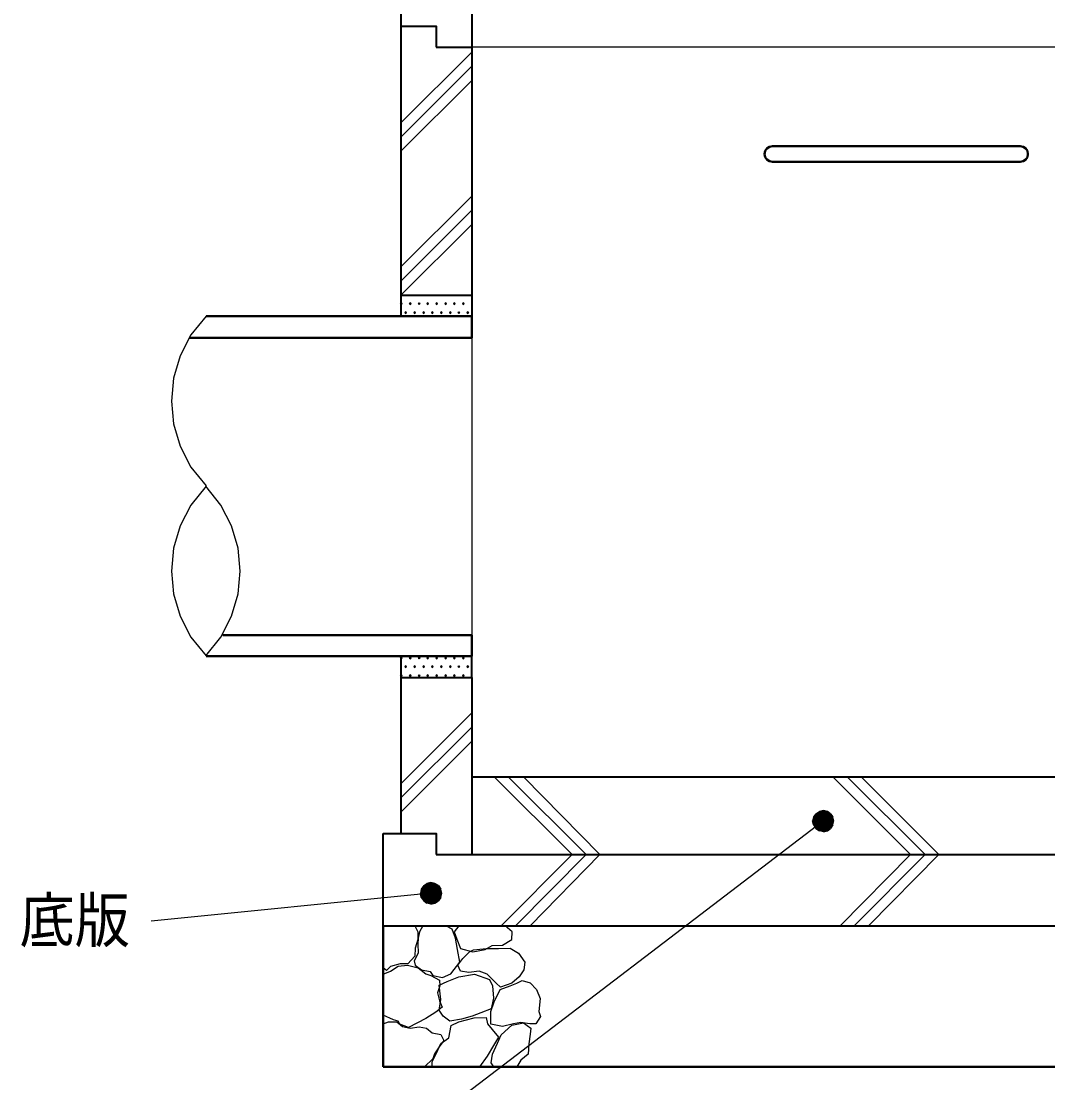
# Model space of a CAD drawing. Header units: millimetres. Extents: x 0 to 420, y 0 to 297.
# Drawn here: x 106.65 to 154.98, y 55.41 to 105.36 of the extents above; entities that cross this region are included whole.
import ezdxf
from ezdxf.enums import TextEntityAlignment as Align

# ---------------------------------------------------------------- set-up
doc = ezdxf.new("R2010")
doc.units = ezdxf.units.MM
doc.styles.add('kst32b', font='NotoSansJP-Variable.ttf')

msp = doc.modelspace()

# ---------------------------------------------------------------- hatches: boundary and pattern name
for points in [[(124.545, 92.117), (124.524, 92.096), (124.502, 92.075), (124.524, 92.054), (124.545, 92.033), (124.566, 92.054), (124.587, 92.075), (124.566, 92.096), (124.545, 92.117)], [(124.968, 92.117), (124.947, 92.096), (124.926, 92.075), (124.947, 92.054), (124.968, 92.033), (124.989, 92.054), (125.01, 92.075), (124.989, 92.096), (124.968, 92.117)], [(125.391, 92.117), (125.37, 92.096), (125.349, 92.075), (125.37, 92.054), (125.391, 92.033), (125.412, 92.054), (125.434, 92.075), (125.412, 92.096), (125.391, 92.117)], [(125.794, 92.117), (125.772, 92.096), (125.751, 92.075), (125.772, 92.054), (125.794, 92.033), (125.815, 92.054), (125.836, 92.075), (125.815, 92.096), (125.794, 92.117)], [(126.217, 92.117), (126.196, 92.096), (126.175, 92.075), (126.196, 92.054), (126.217, 92.033), (126.238, 92.054), (126.259, 92.075), (126.238, 92.096), (126.217, 92.117)], [(126.64, 92.117), (126.619, 92.096), (126.598, 92.075), (126.619, 92.054), (126.64, 92.033), (126.661, 92.054), (126.683, 92.075), (126.661, 92.096), (126.64, 92.117)], [(127.042, 92.117), (127.021, 92.096), (127, 92.075), (127.021, 92.054), (127.042, 92.033), (127.063, 92.054), (127.085, 92.075), (127.063, 92.096), (127.042, 92.117)], [(127.466, 92.117), (127.445, 92.096), (127.423, 92.075), (127.445, 92.054), (127.466, 92.033), (127.487, 92.054), (127.508, 92.075), (127.487, 92.096), (127.466, 92.117)], [(124.756, 91.694), (124.735, 91.673), (124.714, 91.652), (124.735, 91.63), (124.756, 91.609), (124.778, 91.63), (124.799, 91.652), (124.778, 91.673), (124.756, 91.694)], [(125.18, 91.694), (125.159, 91.673), (125.137, 91.652), (125.159, 91.63), (125.18, 91.609), (125.201, 91.63), (125.222, 91.652), (125.201, 91.673), (125.18, 91.694)], [(125.603, 91.694), (125.582, 91.673), (125.561, 91.652), (125.582, 91.63), (125.603, 91.609), (125.624, 91.63), (125.645, 91.652), (125.624, 91.673), (125.603, 91.694)], [(126.005, 91.694), (125.984, 91.673), (125.963, 91.652), (125.984, 91.63), (126.005, 91.609), (126.026, 91.63), (126.048, 91.652), (126.026, 91.673), (126.005, 91.694)], [(126.429, 91.694), (126.407, 91.673), (126.386, 91.652), (126.407, 91.63), (126.429, 91.609), (126.45, 91.63), (126.471, 91.652), (126.45, 91.673), (126.429, 91.694)], [(126.852, 91.694), (126.831, 91.673), (126.81, 91.652), (126.831, 91.63), (126.852, 91.609), (126.873, 91.63), (126.894, 91.652), (126.873, 91.673), (126.852, 91.694)], [(127.254, 91.694), (127.233, 91.673), (127.212, 91.652), (127.233, 91.63), (127.254, 91.609), (127.275, 91.63), (127.296, 91.652), (127.275, 91.673), (127.254, 91.694)], [(127.677, 91.694), (127.656, 91.673), (127.635, 91.652), (127.656, 91.63), (127.677, 91.609), (127.699, 91.63), (127.72, 91.652), (127.699, 91.673), (127.677, 91.694)], [(124.545, 75.438), (124.524, 75.417), (124.502, 75.396), (124.524, 75.374), (124.545, 75.353), (124.566, 75.374), (124.587, 75.396), (124.566, 75.417), (124.545, 75.438)], [(124.968, 75.438), (124.947, 75.417), (124.926, 75.396), (124.947, 75.374), (124.968, 75.353), (124.989, 75.374), (125.01, 75.396), (124.989, 75.417), (124.968, 75.438)], [(125.391, 75.438), (125.37, 75.417), (125.349, 75.396), (125.37, 75.374), (125.391, 75.353), (125.412, 75.374), (125.434, 75.396), (125.412, 75.417), (125.391, 75.438)], [(125.794, 75.438), (125.772, 75.417), (125.751, 75.396), (125.772, 75.374), (125.794, 75.353), (125.815, 75.374), (125.836, 75.396), (125.815, 75.417), (125.794, 75.438)], [(126.217, 75.438), (126.196, 75.417), (126.175, 75.396), (126.196, 75.374), (126.217, 75.353), (126.238, 75.374), (126.259, 75.396), (126.238, 75.417), (126.217, 75.438)], [(126.64, 75.438), (126.619, 75.417), (126.598, 75.396), (126.619, 75.374), (126.64, 75.353), (126.661, 75.374), (126.683, 75.396), (126.661, 75.417), (126.64, 75.438)], [(127.042, 75.438), (127.021, 75.417), (127, 75.396), (127.021, 75.374), (127.042, 75.353), (127.063, 75.374), (127.085, 75.396), (127.063, 75.417), (127.042, 75.438)], [(127.466, 75.438), (127.445, 75.417), (127.423, 75.396), (127.445, 75.374), (127.466, 75.353), (127.487, 75.374), (127.508, 75.396), (127.487, 75.417), (127.466, 75.438)], [(124.756, 75.036), (124.735, 75.015), (124.714, 74.994), (124.735, 74.972), (124.756, 74.951), (124.778, 74.972), (124.799, 74.994), (124.778, 75.015), (124.756, 75.036)], [(125.18, 75.036), (125.159, 75.015), (125.137, 74.994), (125.159, 74.972), (125.18, 74.951), (125.201, 74.972), (125.222, 74.994), (125.201, 75.015), (125.18, 75.036)], [(125.603, 75.036), (125.582, 75.015), (125.561, 74.994), (125.582, 74.972), (125.603, 74.951), (125.624, 74.972), (125.645, 74.994), (125.624, 75.015), (125.603, 75.036)], [(126.005, 75.036), (125.984, 75.015), (125.963, 74.994), (125.984, 74.972), (126.005, 74.951), (126.026, 74.972), (126.048, 74.994), (126.026, 75.015), (126.005, 75.036)], [(126.429, 75.036), (126.407, 75.015), (126.386, 74.994), (126.407, 74.972), (126.429, 74.951), (126.45, 74.972), (126.471, 74.994), (126.45, 75.015), (126.429, 75.036)], [(126.852, 75.036), (126.831, 75.015), (126.81, 74.994), (126.831, 74.972), (126.852, 74.951), (126.873, 74.972), (126.894, 74.994), (126.873, 75.015), (126.852, 75.036)], [(127.254, 75.036), (127.233, 75.015), (127.212, 74.994), (127.233, 74.972), (127.254, 74.951), (127.275, 74.972), (127.296, 74.994), (127.275, 75.015), (127.254, 75.036)], [(127.677, 75.036), (127.656, 75.015), (127.635, 74.994), (127.656, 74.972), (127.677, 74.951), (127.699, 74.972), (127.72, 74.994), (127.699, 75.015), (127.677, 75.036)], [(124.545, 74.612), (124.524, 74.591), (124.502, 74.57), (124.524, 74.549), (124.545, 74.528), (124.566, 74.549), (124.587, 74.57), (124.566, 74.591), (124.545, 74.612)], [(124.968, 74.612), (124.947, 74.591), (124.926, 74.57), (124.947, 74.549), (124.968, 74.528), (124.989, 74.549), (125.01, 74.57), (124.989, 74.591), (124.968, 74.612)], [(125.391, 74.612), (125.37, 74.591), (125.349, 74.57), (125.37, 74.549), (125.391, 74.528), (125.412, 74.549), (125.434, 74.57), (125.412, 74.591), (125.391, 74.612)], [(125.794, 74.612), (125.772, 74.591), (125.751, 74.57), (125.772, 74.549), (125.794, 74.528), (125.815, 74.549), (125.836, 74.57), (125.815, 74.591), (125.794, 74.612)], [(126.217, 74.612), (126.196, 74.591), (126.175, 74.57), (126.196, 74.549), (126.217, 74.528), (126.238, 74.549), (126.259, 74.57), (126.238, 74.591), (126.217, 74.612)], [(126.64, 74.612), (126.619, 74.591), (126.598, 74.57), (126.619, 74.549), (126.64, 74.528), (126.661, 74.549), (126.683, 74.57), (126.661, 74.591), (126.64, 74.612)], [(127.042, 74.612), (127.021, 74.591), (127, 74.57), (127.021, 74.549), (127.042, 74.528), (127.063, 74.549), (127.085, 74.57), (127.063, 74.591), (127.042, 74.612)], [(127.466, 74.612), (127.445, 74.591), (127.423, 74.57), (127.445, 74.549), (127.466, 74.528), (127.487, 74.549), (127.508, 74.57), (127.487, 74.591), (127.466, 74.612)], [(144.611, 68.178), (144.42, 68.22), (144.42, 67.733), (144.611, 68.178)], [(126.132, 64.791), (125.942, 64.834), (125.942, 64.325), (126.132, 64.791)]]:
    msp.add_hatch(color=7).paths.add_polyline_path(points)
h = msp.add_hatch(color=7)
h.paths.add_polyline_path([(144.42, 68.22), (144.23, 68.178), (144.42, 67.733), (144.42, 68.22)])
h.paths.add_polyline_path([(144.23, 68.178), (144.42, 67.733), (144.06, 68.072), (144.23, 68.178)])
h.paths.add_polyline_path([(144.42, 67.733), (144.06, 68.072), (143.954, 67.924), (144.42, 67.733)])
h = msp.add_hatch(color=7)
h.paths.add_polyline_path([(144.907, 67.733), (144.865, 67.924), (144.42, 67.733), (144.907, 67.733)])
h.paths.add_polyline_path([(144.865, 67.924), (144.42, 67.733), (144.759, 68.072), (144.865, 67.924)])
h.paths.add_polyline_path([(144.42, 67.733), (144.759, 68.072), (144.611, 68.178), (144.42, 67.733)])
h = msp.add_hatch(color=7)
h.paths.add_polyline_path([(143.954, 67.924), (143.912, 67.733), (144.42, 67.733), (143.954, 67.924)])
h.paths.add_polyline_path([(143.912, 67.733), (144.42, 67.733), (143.954, 67.543), (143.912, 67.733)])
h.paths.add_polyline_path([(144.42, 67.733), (143.954, 67.543), (144.06, 67.373), (144.42, 67.733)])
h = msp.add_hatch(color=7)
h.paths.add_polyline_path([(144.06, 67.373), (144.23, 67.268), (144.42, 67.733), (144.06, 67.373)])
h.paths.add_polyline_path([(144.23, 67.268), (144.42, 67.733), (144.42, 67.225), (144.23, 67.268)])
h.paths.add_polyline_path([(144.42, 67.733), (144.42, 67.225), (144.611, 67.268), (144.42, 67.733)])
h = msp.add_hatch(color=7)
h.paths.add_polyline_path([(144.611, 67.268), (144.759, 67.373), (144.42, 67.733), (144.611, 67.268)])
h.paths.add_polyline_path([(144.759, 67.373), (144.42, 67.733), (144.865, 67.543), (144.759, 67.373)])
h.paths.add_polyline_path([(144.42, 67.733), (144.865, 67.543), (144.907, 67.733), (144.42, 67.733)])
h = msp.add_hatch(color=7)
h.paths.add_polyline_path([(125.476, 64.516), (125.455, 64.325), (125.942, 64.325), (125.476, 64.516)])
h.paths.add_polyline_path([(125.455, 64.325), (125.942, 64.325), (125.476, 64.135), (125.455, 64.325)])
h.paths.add_polyline_path([(125.942, 64.325), (125.476, 64.135), (125.603, 63.966), (125.942, 64.325)])
h = msp.add_hatch(color=7)
h.paths.add_polyline_path([(125.942, 64.834), (125.751, 64.791), (125.942, 64.325), (125.942, 64.834)])
h.paths.add_polyline_path([(125.751, 64.791), (125.942, 64.325), (125.603, 64.685), (125.751, 64.791)])
h.paths.add_polyline_path([(125.942, 64.325), (125.603, 64.685), (125.476, 64.516), (125.942, 64.325)])
h = msp.add_hatch(color=7)
h.paths.add_polyline_path([(126.45, 64.325), (126.407, 64.516), (125.942, 64.325), (126.45, 64.325)])
h.paths.add_polyline_path([(126.407, 64.516), (125.942, 64.325), (126.302, 64.685), (126.407, 64.516)])
h.paths.add_polyline_path([(125.942, 64.325), (126.302, 64.685), (126.132, 64.791), (125.942, 64.325)])
h = msp.add_hatch(color=7)
h.paths.add_polyline_path([(125.603, 63.966), (125.751, 63.86), (125.942, 64.325), (125.603, 63.966)])
h.paths.add_polyline_path([(125.751, 63.86), (125.942, 64.325), (125.942, 63.818), (125.751, 63.86)])
h.paths.add_polyline_path([(125.942, 64.325), (125.942, 63.818), (126.132, 63.86), (125.942, 64.325)])
h = msp.add_hatch(color=7)
h.paths.add_polyline_path([(126.132, 63.86), (126.302, 63.966), (125.942, 64.325), (126.132, 63.86)])
h.paths.add_polyline_path([(126.302, 63.966), (125.942, 64.325), (126.407, 64.135), (126.302, 63.966)])
h.paths.add_polyline_path([(125.942, 64.325), (126.407, 64.135), (126.45, 64.325), (125.942, 64.325)])

# ---------------------------------------------------------------- linework, layer by layer
at = {"lineweight": 25}
for points in [[(124.524, 124.799), (124.524, 105.135)], [(127.868, 123.804), (127.868, 104.14)], [(124.524, 105.135), (126.196, 105.135), (126.196, 104.14)], [(124.524, 105.135), (124.524, 92.477)], [(124.524, 105.135), (124.524, 99.229)], [(126.196, 104.14), (127.868, 104.14)], [(127.868, 104.14), (127.868, 92.477)], [(127.868, 104.14), (127.868, 99.229)], [(124.524, 92.477), (124.524, 91.482)], [(124.524, 92.477), (127.868, 92.477)], [(127.868, 92.477), (127.868, 91.482)], [(124.524, 75.48), (124.524, 74.486), (127.868, 74.486), (127.868, 75.48)], [(124.524, 74.486), (124.524, 67.141)], [(127.868, 74.486), (127.868, 66.146)], [(127.868, 69.808), (167.873, 69.808)], [(123.698, 67.141), (124.524, 67.141)], [(123.698, 62.802), (123.698, 67.141)], [(124.524, 67.141), (126.196, 67.141), (126.196, 66.146)], [(126.196, 66.146), (127.868, 66.146)], [(127.868, 66.146), (167.873, 66.146), (169.524, 66.146)], [(123.698, 62.802), (172.021, 62.802)]]:
    msp.add_lwpolyline(points, dxfattribs=at)
at = {"lineweight": 13}
for points in [[(124.524, 100.584), (127.868, 103.907)], [(167.873, 104.14), (127.868, 104.14)], [(127.868, 103.251), (124.524, 99.907)], [(127.868, 102.574), (124.524, 99.25)], [(124.524, 93.811), (127.868, 97.134)], [(127.868, 96.478), (124.524, 93.133)], [(127.868, 95.8), (124.524, 92.477)], [(115.355, 91.489), (114.643, 90.599), (114.135, 89.615), (113.83, 88.569), (113.729, 87.492), (113.83, 86.416), (114.135, 85.37), (114.643, 84.386), (115.355, 83.495)], [(127.868, 90.466), (127.868, 76.475)], [(115.355, 83.488), (114.643, 82.598), (114.135, 81.614), (113.83, 80.568), (113.729, 79.491), (113.83, 78.415), (114.135, 77.369), (114.643, 76.385), (115.355, 75.494)], [(115.341, 75.494), (116.052, 76.385), (116.56, 77.369), (116.865, 78.415), (116.967, 79.491), (116.865, 80.568), (116.56, 81.614), (116.052, 82.598), (115.341, 83.488)], [(124.524, 69.469), (127.868, 72.813)], [(127.868, 72.136), (124.524, 68.813)], [(127.868, 71.48), (124.524, 68.136)], [(128.926, 69.808), (132.588, 66.146)], [(133.244, 66.146), (129.582, 69.808)], [(133.9, 66.146), (130.302, 69.808)], [(144.865, 69.808), (148.527, 66.146)], [(149.204, 66.146), (145.542, 69.808)], [(149.86, 66.146), (146.198, 69.808)], [(144.42, 67.733), (126.175, 53.806)], [(129.244, 62.802), (132.588, 66.146)], [(133.244, 66.146), (129.921, 62.802)], [(133.9, 66.146), (130.62, 62.802)], [(145.203, 62.802), (148.527, 66.146)], [(149.204, 66.146), (145.86, 62.802)], [(149.86, 66.146), (146.537, 62.802)], [(125.942, 64.325), (112.776, 63.013)], [(125.18, 62.802), (125.328, 62.505), (125.328, 62.145), (125.201, 61.743), (125.18, 61.362), (124.862, 61.002), (124.502, 61.002), (124.037, 60.875), (123.846, 60.685), (123.698, 60.812)], [(125.561, 62.802), (125.412, 62.505), (125.349, 62.209), (125.328, 61.955), (125.349, 61.51), (125.159, 61.15), (125.201, 60.939), (125.497, 60.727), (125.899, 60.643), (126.026, 60.452), (126.492, 60.367), (126.873, 60.537), (127.296, 61.087), (127.191, 61.68), (127.106, 62.209), (126.937, 62.632), (126.64, 62.802)], [(127.254, 62.802), (127.042, 62.505), (127.169, 62.166), (127.339, 61.722), (127.91, 61.574), (128.503, 61.68), (128.82, 61.87), (129.307, 61.891), (129.752, 62.145), (129.773, 62.505), (129.434, 62.802)], [(123.698, 60.515), (124.037, 60.664), (124.396, 60.896), (124.841, 60.939), (125.349, 60.812), (125.709, 60.537), (125.942, 60.452), (126.344, 60.24), (126.365, 59.965), (126.259, 59.648), (126.344, 59.267), (126.471, 58.97), (126.175, 58.737), (125.709, 58.441), (124.883, 58.018), (124.481, 58.166), (124.396, 58.314), (124.185, 58.378), (123.698, 58.589)], [(126.005, 56.155), (126.005, 56.388), (126.196, 56.769), (126.407, 57.256), (126.788, 57.531), (126.894, 58.103), (127.254, 58.272), (127.974, 58.462), (128.545, 58.484), (128.609, 58.187), (128.82, 57.912), (129.117, 57.552), (128.884, 57.171), (128.587, 56.663), (128.228, 56.155)], [(123.698, 58.187), (123.952, 58.272), (124.333, 58.272), (124.608, 58.06), (124.968, 57.975), (125.391, 58.039), (125.73, 57.975), (126.005, 57.764), (126.407, 57.679), (126.555, 57.404), (126.323, 57.108), (126.111, 56.769), (126.026, 56.536), (125.645, 56.155)], [(128.905, 56.155), (128.778, 56.346), (128.842, 56.748), (129.074, 57.277), (129.244, 57.658), (129.752, 58.124), (130.302, 58.229), (130.641, 57.975), (130.62, 57.7), (130.556, 57.235), (130.514, 56.748), (130.175, 56.473), (129.985, 56.155)]]:
    msp.add_lwpolyline(points, dxfattribs=at)
at = {"lineweight": 30}
for points in [[(142.018, 99.483), (141.874, 99.454), (141.756, 99.375), (141.676, 99.257), (141.647, 99.113), (141.676, 98.969), (141.756, 98.851), (141.874, 98.772), (142.018, 98.743)], [(153.691, 99.483), (142.028, 99.483)], [(153.681, 98.743), (153.825, 98.772), (153.943, 98.851), (154.022, 98.969), (154.051, 99.113), (154.022, 99.257), (153.943, 99.375), (153.825, 99.454), (153.681, 99.483)], [(153.691, 98.743), (142.028, 98.743)], [(115.358, 91.482), (127.868, 91.482)], [(127.868, 90.466), (127.868, 91.482)], [(114.575, 90.466), (127.868, 90.466)], [(116.142, 76.475), (127.868, 76.475)], [(127.868, 76.475), (127.868, 75.48)], [(115.358, 75.48), (127.868, 75.48)], [(123.698, 56.155), (123.698, 62.802)], [(123.698, 56.155), (172.021, 56.155)]]:
    msp.add_lwpolyline(points, dxfattribs=at)
at = {"lineweight": 0}
for points in [[(124.545, 92.117), (124.524, 92.096), (124.502, 92.075), (124.524, 92.054), (124.545, 92.033), (124.566, 92.054), (124.587, 92.075), (124.566, 92.096)], [(124.968, 92.117), (124.947, 92.096), (124.926, 92.075), (124.947, 92.054), (124.968, 92.033), (124.989, 92.054), (125.01, 92.075), (124.989, 92.096)], [(125.391, 92.117), (125.37, 92.096), (125.349, 92.075), (125.37, 92.054), (125.391, 92.033), (125.412, 92.054), (125.434, 92.075), (125.412, 92.096)], [(125.794, 92.117), (125.772, 92.096), (125.751, 92.075), (125.772, 92.054), (125.794, 92.033), (125.815, 92.054), (125.836, 92.075), (125.815, 92.096)], [(126.217, 92.117), (126.196, 92.096), (126.175, 92.075), (126.196, 92.054), (126.217, 92.033), (126.238, 92.054), (126.259, 92.075), (126.238, 92.096)], [(126.64, 92.117), (126.619, 92.096), (126.598, 92.075), (126.619, 92.054), (126.64, 92.033), (126.661, 92.054), (126.683, 92.075), (126.661, 92.096)], [(127.042, 92.117), (127.021, 92.096), (127, 92.075), (127.021, 92.054), (127.042, 92.033), (127.063, 92.054), (127.085, 92.075), (127.063, 92.096)], [(127.466, 92.117), (127.445, 92.096), (127.423, 92.075), (127.445, 92.054), (127.466, 92.033), (127.487, 92.054), (127.508, 92.075), (127.487, 92.096)], [(124.756, 91.694), (124.735, 91.673), (124.714, 91.652), (124.735, 91.63), (124.756, 91.609), (124.778, 91.63), (124.799, 91.652), (124.778, 91.673)], [(125.18, 91.694), (125.159, 91.673), (125.137, 91.652), (125.159, 91.63), (125.18, 91.609), (125.201, 91.63), (125.222, 91.652), (125.201, 91.673)], [(125.603, 91.694), (125.582, 91.673), (125.561, 91.652), (125.582, 91.63), (125.603, 91.609), (125.624, 91.63), (125.645, 91.652), (125.624, 91.673)], [(126.005, 91.694), (125.984, 91.673), (125.963, 91.652), (125.984, 91.63), (126.005, 91.609), (126.026, 91.63), (126.048, 91.652), (126.026, 91.673)], [(126.429, 91.694), (126.407, 91.673), (126.386, 91.652), (126.407, 91.63), (126.429, 91.609), (126.45, 91.63), (126.471, 91.652), (126.45, 91.673)], [(126.852, 91.694), (126.831, 91.673), (126.81, 91.652), (126.831, 91.63), (126.852, 91.609), (126.873, 91.63), (126.894, 91.652), (126.873, 91.673)], [(127.254, 91.694), (127.233, 91.673), (127.212, 91.652), (127.233, 91.63), (127.254, 91.609), (127.275, 91.63), (127.296, 91.652), (127.275, 91.673)], [(127.677, 91.694), (127.656, 91.673), (127.635, 91.652), (127.656, 91.63), (127.677, 91.609), (127.699, 91.63), (127.72, 91.652), (127.699, 91.673)], [(124.545, 75.438), (124.524, 75.417), (124.502, 75.396), (124.524, 75.374), (124.545, 75.353), (124.566, 75.374), (124.587, 75.396), (124.566, 75.417)], [(124.968, 75.438), (124.947, 75.417), (124.926, 75.396), (124.947, 75.374), (124.968, 75.353), (124.989, 75.374), (125.01, 75.396), (124.989, 75.417)], [(125.391, 75.438), (125.37, 75.417), (125.349, 75.396), (125.37, 75.374), (125.391, 75.353), (125.412, 75.374), (125.434, 75.396), (125.412, 75.417)], [(125.794, 75.438), (125.772, 75.417), (125.751, 75.396), (125.772, 75.374), (125.794, 75.353), (125.815, 75.374), (125.836, 75.396), (125.815, 75.417)], [(126.217, 75.438), (126.196, 75.417), (126.175, 75.396), (126.196, 75.374), (126.217, 75.353), (126.238, 75.374), (126.259, 75.396), (126.238, 75.417)], [(126.64, 75.438), (126.619, 75.417), (126.598, 75.396), (126.619, 75.374), (126.64, 75.353), (126.661, 75.374), (126.683, 75.396), (126.661, 75.417)], [(127.042, 75.438), (127.021, 75.417), (127, 75.396), (127.021, 75.374), (127.042, 75.353), (127.063, 75.374), (127.085, 75.396), (127.063, 75.417)], [(127.466, 75.438), (127.445, 75.417), (127.423, 75.396), (127.445, 75.374), (127.466, 75.353), (127.487, 75.374), (127.508, 75.396), (127.487, 75.417)], [(124.756, 75.036), (124.735, 75.015), (124.714, 74.994), (124.735, 74.972), (124.756, 74.951), (124.778, 74.972), (124.799, 74.994), (124.778, 75.015)], [(125.18, 75.036), (125.159, 75.015), (125.137, 74.994), (125.159, 74.972), (125.18, 74.951), (125.201, 74.972), (125.222, 74.994), (125.201, 75.015)], [(125.603, 75.036), (125.582, 75.015), (125.561, 74.994), (125.582, 74.972), (125.603, 74.951), (125.624, 74.972), (125.645, 74.994), (125.624, 75.015)], [(126.005, 75.036), (125.984, 75.015), (125.963, 74.994), (125.984, 74.972), (126.005, 74.951), (126.026, 74.972), (126.048, 74.994), (126.026, 75.015)], [(126.429, 75.036), (126.407, 75.015), (126.386, 74.994), (126.407, 74.972), (126.429, 74.951), (126.45, 74.972), (126.471, 74.994), (126.45, 75.015)], [(126.852, 75.036), (126.831, 75.015), (126.81, 74.994), (126.831, 74.972), (126.852, 74.951), (126.873, 74.972), (126.894, 74.994), (126.873, 75.015)], [(127.254, 75.036), (127.233, 75.015), (127.212, 74.994), (127.233, 74.972), (127.254, 74.951), (127.275, 74.972), (127.296, 74.994), (127.275, 75.015)], [(127.677, 75.036), (127.656, 75.015), (127.635, 74.994), (127.656, 74.972), (127.677, 74.951), (127.699, 74.972), (127.72, 74.994), (127.699, 75.015)], [(124.545, 74.612), (124.524, 74.591), (124.502, 74.57), (124.524, 74.549), (124.545, 74.528), (124.566, 74.549), (124.587, 74.57), (124.566, 74.591)], [(124.968, 74.612), (124.947, 74.591), (124.926, 74.57), (124.947, 74.549), (124.968, 74.528), (124.989, 74.549), (125.01, 74.57), (124.989, 74.591)], [(125.391, 74.612), (125.37, 74.591), (125.349, 74.57), (125.37, 74.549), (125.391, 74.528), (125.412, 74.549), (125.434, 74.57), (125.412, 74.591)], [(125.794, 74.612), (125.772, 74.591), (125.751, 74.57), (125.772, 74.549), (125.794, 74.528), (125.815, 74.549), (125.836, 74.57), (125.815, 74.591)], [(126.217, 74.612), (126.196, 74.591), (126.175, 74.57), (126.196, 74.549), (126.217, 74.528), (126.238, 74.549), (126.259, 74.57), (126.238, 74.591)], [(126.64, 74.612), (126.619, 74.591), (126.598, 74.57), (126.619, 74.549), (126.64, 74.528), (126.661, 74.549), (126.683, 74.57), (126.661, 74.591)], [(127.042, 74.612), (127.021, 74.591), (127, 74.57), (127.021, 74.549), (127.042, 74.528), (127.063, 74.549), (127.085, 74.57), (127.063, 74.591)], [(127.466, 74.612), (127.445, 74.591), (127.423, 74.57), (127.445, 74.549), (127.466, 74.528), (127.487, 74.549), (127.508, 74.57), (127.487, 74.591)], [(144.42, 67.733), (144.06, 68.072), (143.954, 67.924)], [(144.23, 68.178), (144.42, 67.733), (144.06, 68.072)], [(144.42, 68.22), (144.23, 68.178), (144.42, 67.733)], [(144.611, 68.178), (144.42, 68.22), (144.42, 67.733)], [(144.42, 67.733), (144.759, 68.072), (144.611, 68.178)], [(144.865, 67.924), (144.42, 67.733), (144.759, 68.072)], [(143.954, 67.924), (143.912, 67.733), (144.42, 67.733)], [(143.912, 67.733), (144.42, 67.733), (143.954, 67.543)], [(144.42, 67.733), (143.954, 67.543), (144.06, 67.373)], [(144.06, 67.373), (144.23, 67.268), (144.42, 67.733)], [(144.23, 67.268), (144.42, 67.733), (144.42, 67.225)], [(144.907, 67.733), (144.865, 67.924), (144.42, 67.733)], [(144.42, 67.733), (144.42, 67.225), (144.611, 67.268)], [(144.611, 67.268), (144.759, 67.373), (144.42, 67.733)], [(144.759, 67.373), (144.42, 67.733), (144.865, 67.543)], [(144.42, 67.733), (144.865, 67.543), (144.907, 67.733)], [(125.476, 64.516), (125.455, 64.325), (125.942, 64.325)], [(125.942, 64.325), (125.603, 64.685), (125.476, 64.516)], [(125.751, 64.791), (125.942, 64.325), (125.603, 64.685)], [(125.942, 64.834), (125.751, 64.791), (125.942, 64.325)], [(126.132, 64.791), (125.942, 64.834), (125.942, 64.325)], [(125.942, 64.325), (126.302, 64.685), (126.132, 64.791)], [(126.407, 64.516), (125.942, 64.325), (126.302, 64.685)], [(126.45, 64.325), (126.407, 64.516), (125.942, 64.325)], [(125.455, 64.325), (125.942, 64.325), (125.476, 64.135)], [(125.942, 64.325), (125.476, 64.135), (125.603, 63.966)], [(125.603, 63.966), (125.751, 63.86), (125.942, 64.325)], [(125.751, 63.86), (125.942, 64.325), (125.942, 63.818)], [(125.942, 64.325), (125.942, 63.818), (126.132, 63.86)], [(126.132, 63.86), (126.302, 63.966), (125.942, 64.325)], [(126.302, 63.966), (125.942, 64.325), (126.407, 64.135)], [(125.942, 64.325), (126.407, 64.135), (126.45, 64.325)]]:
    msp.add_lwpolyline(points, close=True, dxfattribs=at)
at = {"lineweight": 13}
for points in [[(127.72, 60.6), (127.339, 60.664), (127.212, 60.939), (127.445, 61.256), (127.762, 61.574), (127.953, 61.659), (128.545, 61.722), (129.117, 61.722), (129.667, 61.743), (130.069, 61.51), (130.366, 61.087), (130.323, 60.727), (130.09, 60.388), (129.752, 60.092), (129.223, 59.902), (129.011, 60.092), (128.587, 60.515), (128.207, 60.664)], [(127.381, 58.399), (126.831, 58.314), (126.513, 58.547), (126.323, 58.822), (126.407, 59.33), (126.323, 60.007), (126.704, 60.177), (127.254, 60.388), (127.995, 60.515), (128.693, 60.262), (128.842, 59.965), (128.884, 59.394), (128.778, 58.886), (128.291, 58.695), (127.889, 58.547)], [(129.201, 59.796), (129.667, 59.965), (129.985, 60.092), (130.238, 60.219), (130.62, 60.113), (130.916, 59.796), (131.085, 59.372), (131.022, 58.759), (131.106, 58.526), (130.874, 58.187), (130.598, 58.187), (130.175, 58.251), (129.836, 58.187), (129.307, 58.06), (128.757, 58.166), (128.757, 58.547), (128.757, 58.759), (128.926, 59.224)]]:
    msp.add_lwpolyline(points, close=True, dxfattribs=at)

# ---------------------------------------------------------------- texts
at = {"style": 'kst32b'}
msp.add_text('底版', height=2.0791, dxfattribs=at).set_placement((106.574, 62.018), (111.772, 62.018), align=Align.FIT)

doc.saveas('drawing.dxf')
